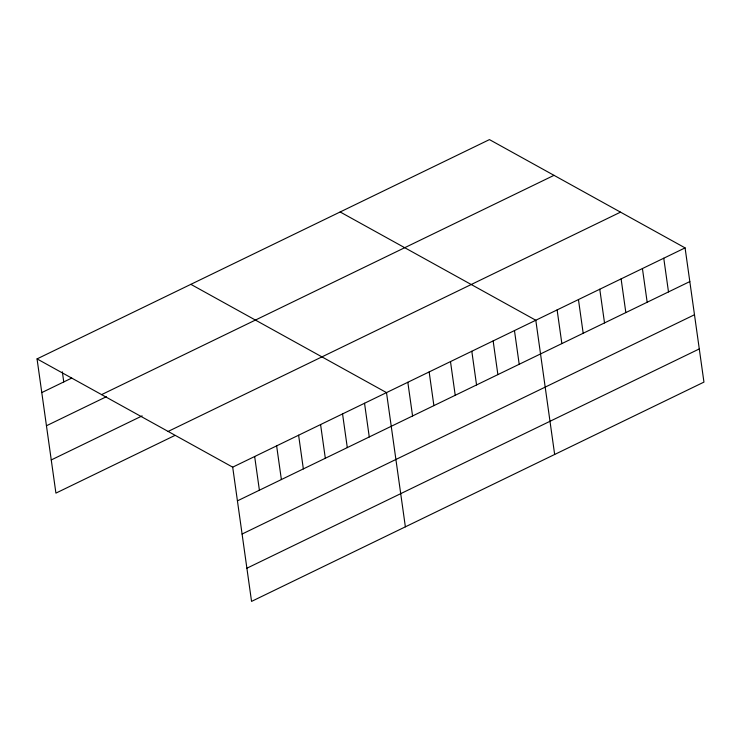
<?xml version="1.0" encoding="UTF-8"?>
<svg xmlns="http://www.w3.org/2000/svg" width="741" height="741" viewBox="0 0 741 741"><rect width="100%" height="100%" fill="white"/><g stroke="black" fill="none" stroke-linecap="round" stroke-linejoin="round"><path stroke-width="1.11" d="M37.05 358.894L489.449 139.604L685.082 247.883L703.95 382.106L251.551 601.396L232.693 467.163L37.05 358.894L55.918 493.117L174.774 435.504M41.783 392.591L71.747 378.067M101.61 394.62L554.009 175.339M46.451 425.76L106.38 396.713M51.249 459.948L142.142 415.886M168.133 431.438L620.523 212.148M232.693 467.163L685.082 247.883M237.426 500.86L689.825 281.571M242.085 534.039L694.484 314.749M246.892 568.217L699.291 348.928M340.156 211.972L535.799 320.242L554.657 454.474M190.863 284.34L386.506 392.61L405.373 526.832M663.76 258.22L668.493 291.917M642.428 268.557L647.171 302.254M621.106 278.894L625.839 312.591M599.775 289.231L604.517 322.928M578.452 299.568L583.186 333.265M557.121 309.905L561.854 343.602M514.467 330.579L519.2 364.276M493.145 340.925L497.878 374.613M471.813 351.262L476.546 384.95M450.491 361.599L455.224 395.286M429.159 371.936L433.893 405.633M407.828 382.273L412.57 415.97M364.535 403.261L369.268 436.958M342.555 413.913L347.297 447.61M320.584 424.565L325.318 458.253M298.614 435.217L303.347 468.905M276.634 445.869L281.376 479.557M254.663 456.521L259.396 490.209M62.337 371.825L63.763 381.939"/></g></svg>
